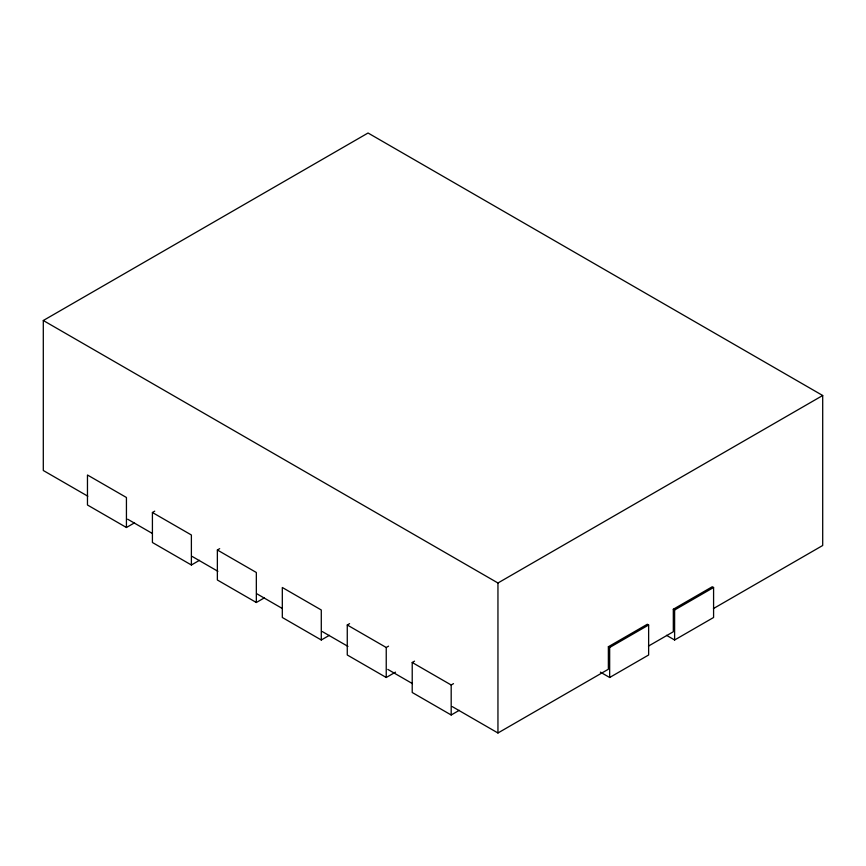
<?xml version="1.0" encoding="UTF-8"?>
<svg xmlns="http://www.w3.org/2000/svg" width="866" height="866" viewBox="0 0 866 866"><rect width="100%" height="100%" fill="white"/><g stroke="black" fill="none" stroke-linecap="round" stroke-linejoin="round"><path stroke-width="1.3" d="M87.823 496.207L43.3 470.498L43.3 320.507L368.05 133.007L822.7 395.502L822.7 545.493L713.443 608.571M126.436 527.502L126.436 497.495L87.466 475.001L87.466 504.997L126.436 527.502L134.544 522.815M199.494 560.313L191.386 565L152.416 542.495L152.416 512.499L154.733 511.156M264.444 597.811L256.336 602.498L217.366 579.993L217.366 549.997L219.683 548.654M321.286 639.996L321.286 609.989L282.316 587.494L282.316 617.49L321.286 639.996L329.394 635.319M395.502 672.146L386.236 677.493L347.266 654.988L347.266 624.992L349.583 623.661M347.266 624.992L386.236 647.497L388.553 646.155M43.3 320.507L497.95 582.991L822.7 395.502M459.294 710.315L451.186 714.991L412.216 692.486L412.216 662.49L414.533 661.159M412.216 662.49L451.186 684.995L453.503 683.653M452.247 706.602L497.95 732.993L608.365 669.245L608.365 646.74L647.335 624.245L648.634 624.992L648.634 654.988L609.664 677.493L600.398 672.146M648.461 646.09L673.315 631.747L673.315 609.242L712.285 586.747L713.584 587.494L713.584 617.49L674.614 639.996L666.506 635.319M608.365 646.74L609.664 647.497L648.634 624.992M673.315 609.242L674.614 609.989L713.584 587.494M152.416 512.499L191.386 534.993L191.386 565M217.366 549.997L256.336 572.491L256.336 602.498M127.67 519.21L152.275 533.413M192.111 556.416L217.896 571.3M256.563 593.621L282.338 608.506M322.184 631.509L347.959 646.393M387.806 669.396L412.411 683.599M674.614 609.989L674.614 639.996M609.664 647.497L609.664 677.493M497.95 582.991L497.95 732.993M451.186 684.995L451.186 714.991M386.236 647.497L386.236 677.493"/></g></svg>
